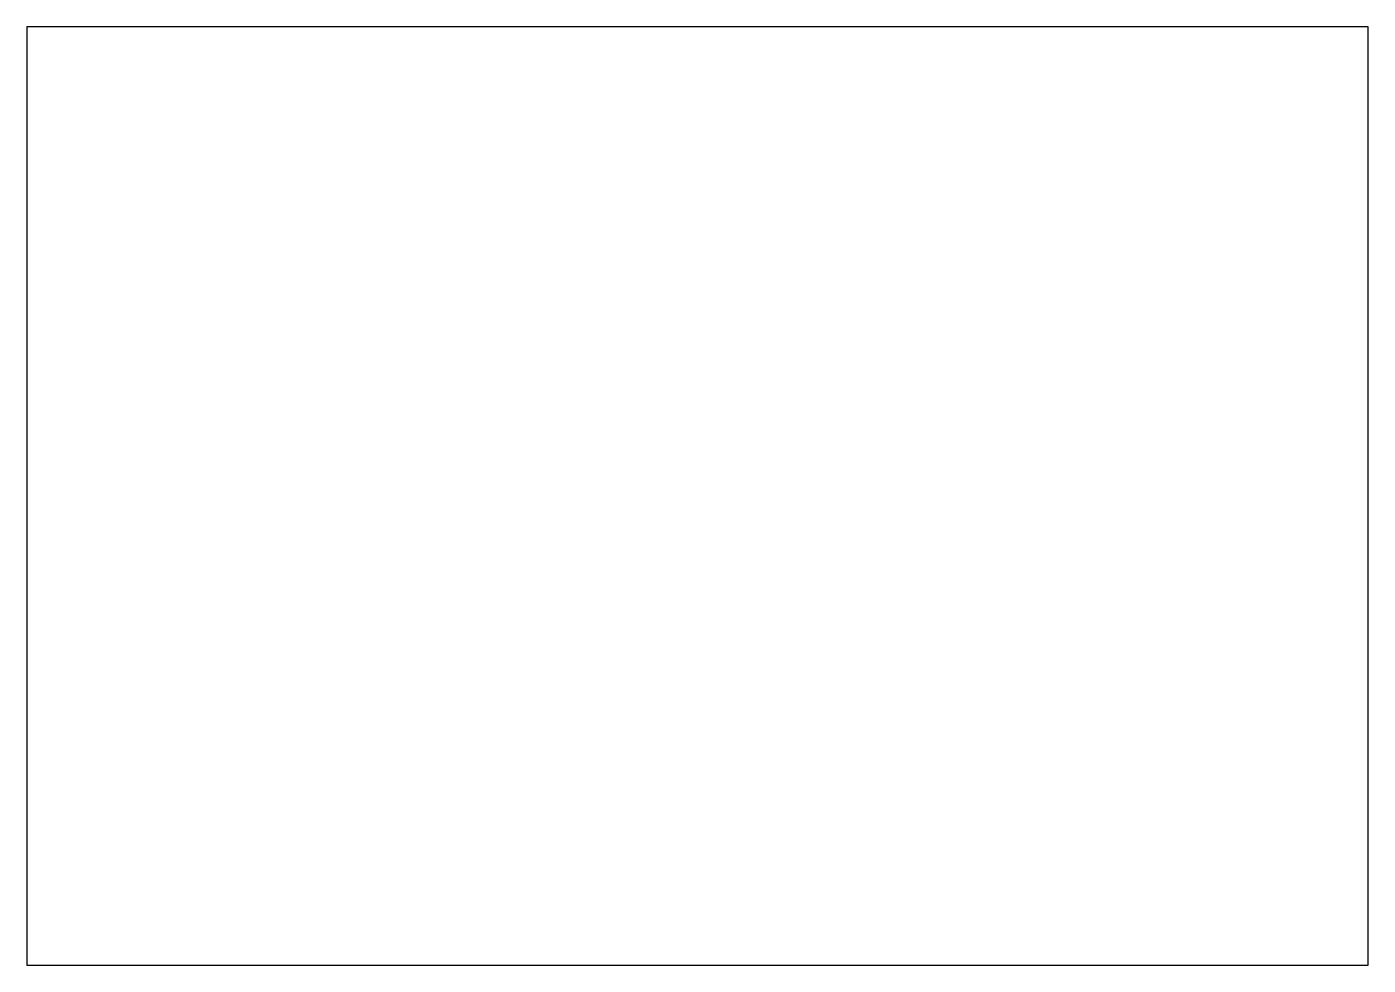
# Model space of a CAD drawing. Header units: metres. Extents: x -0.5 to 0.5, y -0.35 to 0.35.
import ezdxf

# ---------------------------------------------------------------- set-up
doc = ezdxf.new("R2010")
doc.units = ezdxf.units.M
doc.layers.get('0').update_dxf_attribs({"linetype": 'CONTINUOUS'})

msp = doc.modelspace()

# ---------------------------------------------------------------- linework, layer by layer
msp.add_lwpolyline([(0.5005, 0.35), (-0.5005, 0.35), (-0.5005, -0.35), (0.5005, -0.35)], close=True)

doc.saveas('drawing.dxf')
